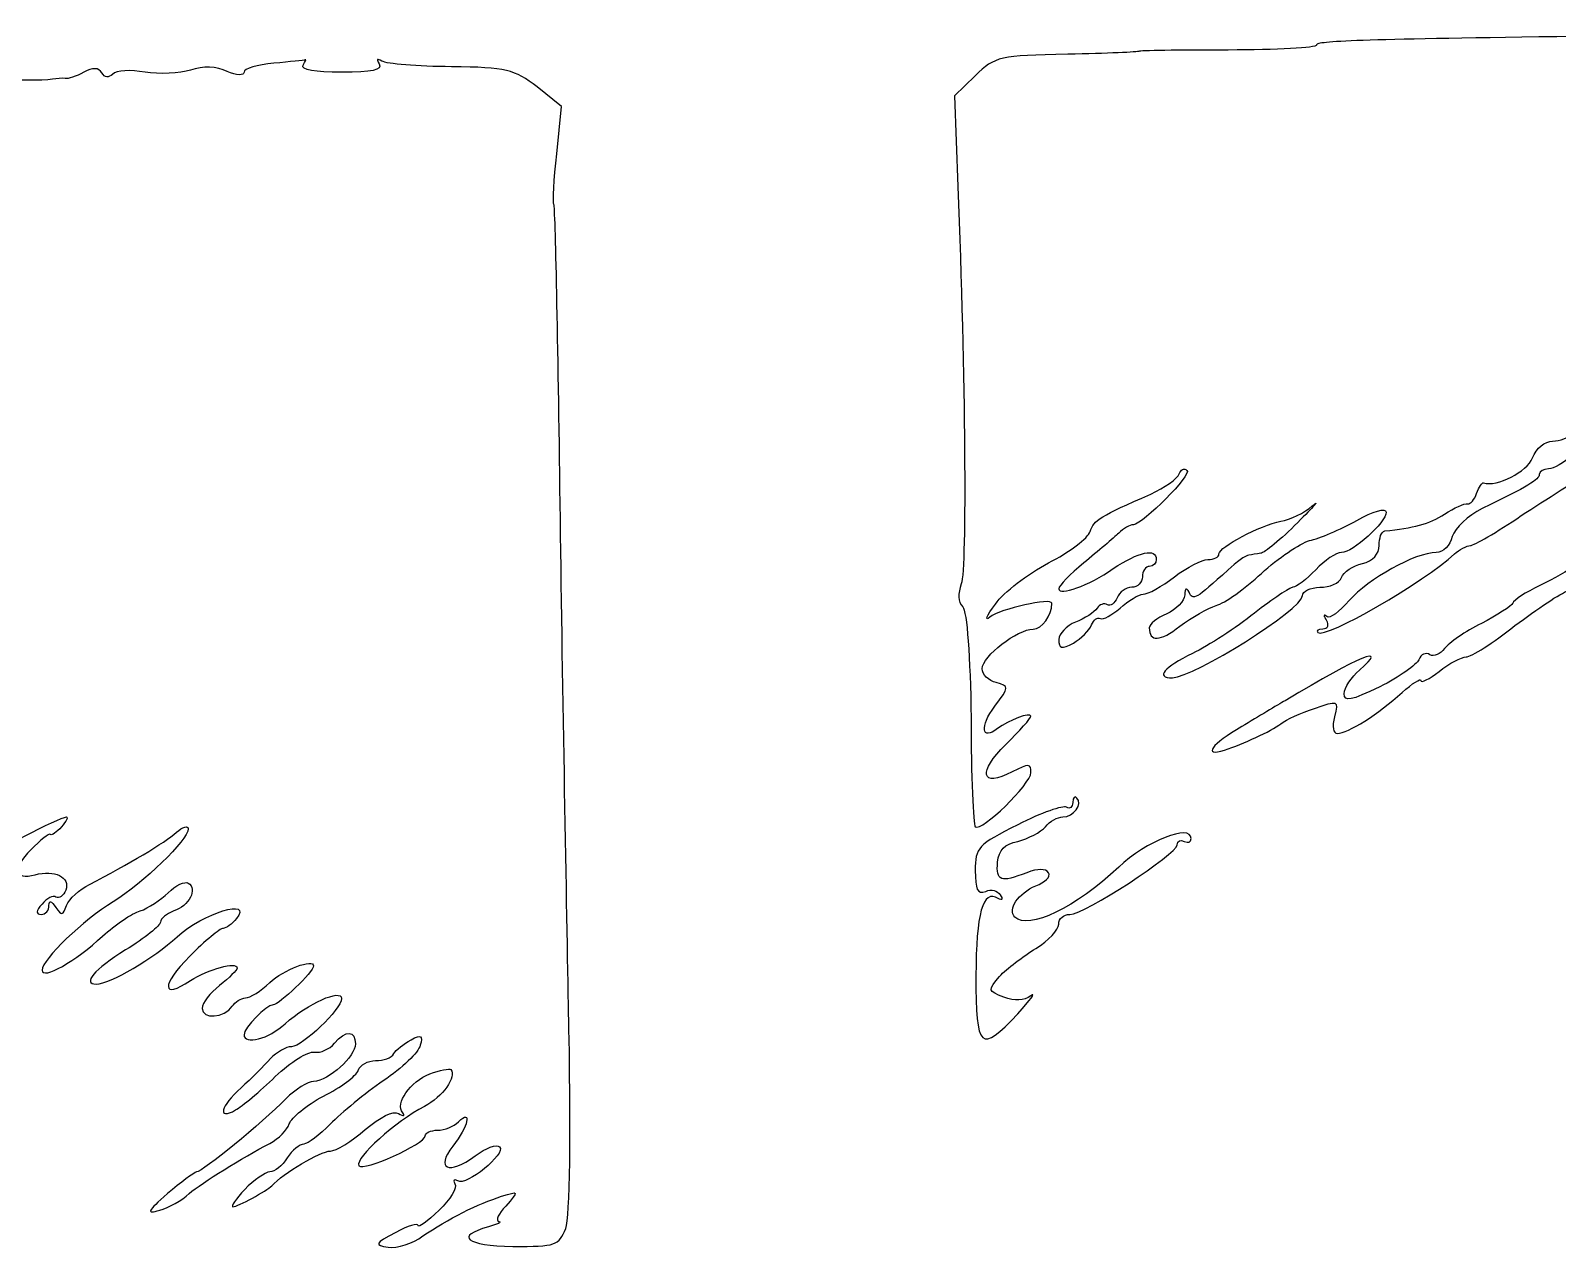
# Model space of a CAD drawing. Extents: x 0 to 69.4, y 0 to 30.3.
# Drawn here: x 39.089 to 42.895, y 19.824 to 22.862 of the extents above; entities that cross this region are included whole.
import ezdxf

# ---------------------------------------------------------------- set-up
doc = ezdxf.new("R2010")
doc.units = 0
doc.header["$MEASUREMENT"] = 0
doc.layers.get('0').update_dxf_attribs({"linetype": 'CONTINUOUS'})

msp = doc.modelspace()

# ---------------------------------------------------------------- linework, layer by layer
at = {"color": 0, "linetype": 'CONTINUOUS'}
for p, q in [((39.6956, 22.7804), (39.6956, 22.7804)), ((41.4437, 22.7492), (41.3917, 22.6988)), ((40.4125, 22.6728), (40.3518, 22.7214)), ((41.3917, 22.6988), (41.4003, 22.4732)), ((40.4004, 22.5547), (40.4125, 22.6728)), ((41.6867, 20.9368), (41.6867, 20.9368))]:
    msp.add_line(p, q, dxfattribs=at)
for points in [[(42.8932, 22.8464), (42.4054, 22.8394), (42.2943, 22.836), (42.2943, 22.8256)], [(43.1639, 22.8619), (43.1379, 22.855), (43.0164, 22.8481), (42.8932, 22.8464)], [(41.6746, 22.8029), (41.5044, 22.7994), (41.494, 22.7978), (41.4437, 22.7492)], [(41.8517, 22.8099), (41.8517, 22.8082), (41.7718, 22.8047), (41.6746, 22.8029)], [(42.0738, 22.8133), (41.9506, 22.8133), (41.8517, 22.8117), (41.8517, 22.8099)], [(42.2943, 22.8256), (42.2943, 22.8186), (42.1953, 22.8133), (42.0738, 22.8133)], [(39.2668, 22.7561), (39.2582, 22.77), (39.2443, 22.77), (39.2217, 22.7578)], [(39.3744, 22.7578), (39.3381, 22.7647), (39.3033, 22.7631), (39.2929, 22.7526)], [(39.4874, 22.7631), (39.4612, 22.7543), (39.4092, 22.7526), (39.3744, 22.7578)], [(39.5793, 22.7596), (39.5515, 22.7735), (39.5203, 22.7735), (39.4874, 22.7631)], [(39.6956, 22.7804), (39.6539, 22.7769), (39.621, 22.7665), (39.621, 22.7578)], [(39.7737, 22.789), (39.7703, 22.7874), (39.7356, 22.7839), (39.6956, 22.7804)], [(39.864, 22.7578), (39.7981, 22.7578), (39.7615, 22.7647), (39.7685, 22.7751)], [(39.7685, 22.7751), (39.7737, 22.7856), (39.7772, 22.7908), (39.7737, 22.789)], [(39.9578, 22.7786), (39.9664, 22.7631), (39.9404, 22.7578), (39.864, 22.7578)], [(39.9647, 22.7856), (39.9525, 22.7925), (39.9508, 22.7908), (39.9578, 22.7786)], [(40.1382, 22.7717), (40.0532, 22.7717), (39.9768, 22.7786), (39.9647, 22.7856)], [(40.3518, 22.7214), (40.2944, 22.7647), (40.2754, 22.77), (40.1382, 22.7717)], [(39.1436, 22.7404), (39.0915, 22.7318), (38.8832, 22.7457), (38.8779, 22.7596)], [(39.1749, 22.7422), (39.1679, 22.7439), (39.154, 22.7422), (39.1436, 22.7404)], [(39.2217, 22.7578), (39.2026, 22.7474), (39.1818, 22.7404), (39.1749, 22.7422)], [(39.2929, 22.7526), (39.2842, 22.7439), (39.2737, 22.7439), (39.2668, 22.7561)], [(39.621, 22.7578), (39.621, 22.7492), (39.6019, 22.7492), (39.5793, 22.7596)], [(40.3935, 22.4281), (40.39, 22.4332), (40.3935, 22.4904), (40.4004, 22.5547)], [(41.4003, 22.4732), (41.4194, 22.0028), (41.4229, 21.5201), (41.409, 21.4819)], [(40.409, 21.6815), (40.4039, 22.0878), (40.3969, 22.4228), (40.3935, 22.4281)], [(42.9712, 21.8535), (42.9712, 21.8292), (42.9001, 21.7701), (42.8724, 21.7683)], [(42.8828, 21.8378), (42.9018, 21.8378), (42.9226, 21.8465), (42.9279, 21.8551)], [(42.8324, 21.7961), (42.8428, 21.8204), (42.8636, 21.8378), (42.8828, 21.8378)], [(41.9524, 21.7562), (41.9558, 21.7667), (41.9644, 21.7718), (41.9714, 21.7649)], [(42.7108, 21.7336), (42.7439, 21.7232), (42.8203, 21.7614), (42.8324, 21.7961)], [(41.9714, 21.7649), (41.9853, 21.7544), (41.8621, 21.6312), (41.8378, 21.6294)], [(41.8811, 21.7058), (41.9158, 21.7215), (41.9471, 21.744), (41.9524, 21.7562)], [(42.6935, 21.7076), (42.6988, 21.7232), (42.7074, 21.7354), (42.7108, 21.7336)], [(42.8497, 21.7544), (42.8497, 21.7424), (42.8219, 21.725), (42.7074, 21.6694)], [(42.8046, 21.6521), (42.8654, 21.6919), (42.9488, 21.744), (42.9886, 21.7683)], [(42.8724, 21.7683), (42.8601, 21.7683), (42.8497, 21.7632), (42.8497, 21.7544)], [(41.7301, 21.6121), (41.7387, 21.6417), (41.7561, 21.6503), (41.8811, 21.7058)], [(42.671, 21.6815), (42.6779, 21.6799), (42.6883, 21.6919), (42.6935, 21.7076)], [(40.4299, 20.4317), (40.4247, 20.7129), (40.4143, 21.2753), (40.409, 21.6815)], [(42.2057, 21.6382), (42.2283, 21.6417), (42.2647, 21.659), (42.2839, 21.6764)], [(42.2839, 21.6764), (42.3047, 21.6937), (42.2874, 21.6746), (42.2474, 21.6347)], [(42.4679, 21.6607), (42.4679, 21.6347), (42.3846, 21.56), (42.3568, 21.56)], [(42.395, 21.6399), (42.4349, 21.6625), (42.4679, 21.6729), (42.4679, 21.6607)], [(42.6136, 21.6556), (42.6379, 21.6711), (42.6622, 21.6833), (42.671, 21.6815)], [(42.7074, 21.6694), (42.671, 21.6521), (42.6397, 21.6208), (42.6328, 21.6)], [(41.8378, 21.6294), (41.829, 21.6294), (41.8135, 21.619), (41.8012, 21.6086)], [(42.0512, 21.5565), (42.0512, 21.5739), (42.1536, 21.6278), (42.2057, 21.6382)], [(42.2474, 21.6347), (42.2057, 21.5931), (42.164, 21.5583), (42.1554, 21.5583)], [(42.2769, 21.5896), (42.3012, 21.5947), (42.3533, 21.6174), (42.395, 21.6399)], [(42.4644, 21.6139), (42.5356, 21.6208), (42.5754, 21.6312), (42.6136, 21.6556)], [(42.6779, 21.5774), (42.6865, 21.5774), (42.7439, 21.6104), (42.8046, 21.6521)], [(41.626, 21.534), (41.6781, 21.56), (41.7249, 21.5965), (41.7301, 21.6121)], [(41.8012, 21.6086), (41.7892, 21.5965), (41.7492, 21.5635), (41.7144, 21.534)], [(42.1571, 21.5079), (42.1988, 21.5461), (42.2526, 21.5826), (42.2769, 21.5896)], [(42.4506, 21.5774), (42.4506, 21.5965), (42.4557, 21.6121), (42.4644, 21.6139)], [(42.6328, 21.6), (42.6275, 21.5774), (42.6101, 21.56), (42.5928, 21.56)], [(43.0303, 21.6), (42.9643, 21.541), (42.9279, 21.5167), (42.8497, 21.4767)], [(41.7874, 21.5201), (41.8517, 21.5618), (41.895, 21.5722), (41.895, 21.5426)], [(41.895, 21.5426), (41.895, 21.534), (41.8881, 21.5253), (41.8776, 21.5253)], [(41.9401, 21.4993), (41.9714, 21.5236), (42.0096, 21.5426), (42.0235, 21.5426)], [(42.0235, 21.5426), (42.039, 21.5426), (42.0512, 21.5479), (42.0512, 21.5565)], [(42.1258, 21.5531), (42.1172, 21.5531), (42.0946, 21.5357), (42.0738, 21.5167)], [(42.1554, 21.5583), (42.145, 21.5565), (42.1328, 21.5549), (42.1258, 21.5531)], [(42.3568, 21.56), (42.3429, 21.56), (42.3151, 21.541), (42.2925, 21.5167)], [(42.2978, 21.3604), (42.3151, 21.3431), (42.565, 21.4871), (42.6379, 21.5565)], [(42.5928, 21.56), (42.5407, 21.56), (42.4228, 21.494), (42.3758, 21.4403)], [(42.4089, 21.5322), (42.4349, 21.5392), (42.4506, 21.5565), (42.4506, 21.5774)], [(42.6379, 21.5565), (42.6501, 21.5669), (42.6692, 21.5774), (42.6779, 21.5774)], [(41.494, 21.4315), (41.5149, 21.4611), (41.5739, 21.5062), (41.626, 21.534)], [(41.7144, 21.534), (41.6797, 21.5062), (41.6519, 21.4767), (41.6519, 21.4697)], [(41.6519, 21.4697), (41.6519, 21.4507), (41.7267, 21.4767), (41.7874, 21.5201)], [(41.8776, 21.5253), (41.869, 21.5253), (41.8603, 21.5132), (41.8603, 21.4993)], [(42.0738, 21.5167), (41.994, 21.4437), (41.9853, 21.4385), (41.9767, 21.4611)], [(42.0443, 21.4281), (42.0651, 21.4333), (42.1154, 21.4697), (42.1571, 21.5079)], [(42.2925, 21.5167), (42.27, 21.494), (42.2439, 21.4732), (42.2353, 21.4732)], [(42.3568, 21.4975), (42.3619, 21.5114), (42.3846, 21.5271), (42.4089, 21.5322)], [(41.409, 21.4819), (41.4003, 21.4576), (41.4003, 21.4368), (41.4125, 21.4246)], [(41.8343, 21.4732), (41.8186, 21.4732), (41.8031, 21.4611), (41.7978, 21.4472)], [(41.8603, 21.4993), (41.8603, 21.4854), (41.8482, 21.4732), (41.8343, 21.4732)], [(41.8621, 21.4558), (41.8742, 21.4558), (41.9089, 21.475), (41.9401, 21.4993)], [(41.9767, 21.4611), (41.9697, 21.4732), (41.9663, 21.4715), (41.9663, 21.4542)], [(42.2353, 21.4732), (42.2283, 21.4732), (42.1849, 21.4437), (42.1397, 21.409)], [(42.2596, 21.4524), (42.2596, 21.4628), (42.2786, 21.4732), (42.3029, 21.4732)], [(42.3029, 21.4732), (42.3272, 21.4732), (42.3515, 21.4836), (42.3568, 21.4975)], [(42.8497, 21.4767), (42.8168, 21.4611), (42.7856, 21.4419), (42.7837, 21.4333)], [(41.4801, 21.3986), (41.4663, 21.3864), (41.4715, 21.4021), (41.494, 21.4315)], [(41.6346, 21.4333), (41.6346, 21.4489), (41.5062, 21.4194), (41.4801, 21.3986)], [(41.5878, 21.369), (41.6103, 21.369), (41.6346, 21.4021), (41.6346, 21.4333)], [(41.7735, 21.4299), (41.7649, 21.435), (41.7526, 21.4299), (41.7475, 21.4211)], [(41.7978, 21.4472), (41.7908, 21.4333), (41.7804, 21.4246), (41.7735, 21.4299)], [(41.8047, 21.4211), (41.8256, 21.4403), (41.8517, 21.4558), (41.8621, 21.4558)], [(41.9663, 21.4542), (41.9644, 21.4385), (41.9454, 21.4176), (41.9211, 21.4072)], [(41.935, 21.2475), (41.9906, 21.2493), (42.2578, 21.4176), (42.2596, 21.4524)], [(41.954, 21.376), (41.9836, 21.3986), (42.0235, 21.4211), (42.0443, 21.4281)], [(42.3758, 21.4403), (42.3515, 21.4125), (42.3272, 21.3933), (42.3203, 21.4003)], [(42.7837, 21.4333), (42.7803, 21.4264), (42.7439, 21.4037), (42.7057, 21.3829)], [(42.789, 21.3778), (42.8446, 21.4194), (42.9036, 21.4593), (42.921, 21.4646)], [(41.4125, 21.4246), (41.4229, 21.4142), (41.4315, 21.2996), (41.4333, 21.1468)], [(41.7475, 21.4211), (41.7406, 21.4107), (41.7163, 21.3951), (41.6936, 21.3864)], [(41.7336, 21.3794), (41.7387, 21.3917), (41.7475, 21.4003), (41.7561, 21.3951)], [(41.7561, 21.3951), (41.7631, 21.3917), (41.7839, 21.4037), (41.8047, 21.4211)], [(41.9211, 21.4072), (41.8968, 21.3968), (41.8776, 21.3812), (41.8776, 21.3725)], [(42.1397, 21.409), (42.0946, 21.3725), (42.0251, 21.3274), (41.9853, 21.3083)], [(42.3186, 21.3917), (42.3256, 21.3778), (42.3221, 21.369), (42.3099, 21.369)], [(42.3203, 21.4003), (42.3117, 21.4072), (42.3117, 21.4021), (42.3186, 21.3917)], [(41.4611, 21.2701), (41.4611, 21.3014), (41.5496, 21.369), (41.5878, 21.369)], [(41.6936, 21.3864), (41.6711, 21.3778), (41.6519, 21.3569), (41.6519, 21.3431)], [(41.6885, 21.3343), (41.7075, 21.3447), (41.7283, 21.3656), (41.7336, 21.3794)], [(41.8776, 21.3725), (41.8776, 21.3361), (41.9038, 21.3378), (41.954, 21.376)], [(42.3099, 21.369), (42.2978, 21.369), (42.2925, 21.3656), (42.2978, 21.3604)], [(42.7057, 21.3829), (42.6657, 21.3639), (42.624, 21.3343), (42.6136, 21.3204)], [(42.6675, 21.2996), (42.6796, 21.2996), (42.7351, 21.3343), (42.789, 21.3778)], [(41.6519, 21.3431), (41.6519, 21.3204), (41.6589, 21.3187), (41.6885, 21.3343)], [(42.4019, 21.2667), (42.4765, 21.3326), (42.4036, 21.3031), (42.2161, 21.1903)], [(42.6136, 21.3204), (42.6032, 21.3065), (42.5858, 21.2996), (42.5772, 21.3049)], [(41.9853, 21.3083), (41.9142, 21.2736), (41.8915, 21.2475), (41.935, 21.2475)], [(42.5494, 21.2926), (42.5442, 21.2806), (42.5008, 21.2493), (42.4522, 21.225)], [(42.5772, 21.3049), (42.5668, 21.3118), (42.5546, 21.3065), (42.5494, 21.2926)], [(42.5997, 21.2632), (42.6258, 21.284), (42.6553, 21.2996), (42.6675, 21.2996)], [(41.4958, 21.2354), (41.4767, 21.2406), (41.4611, 21.2562), (41.4611, 21.2701)], [(42.3637, 21.2076), (42.3637, 21.2232), (42.3811, 21.2493), (42.4019, 21.2667)], [(42.5078, 21.2111), (42.5337, 21.2336), (42.5546, 21.2475), (42.5546, 21.2406)], [(42.5546, 21.2406), (42.5546, 21.2336), (42.5754, 21.244), (42.5997, 21.2632)], [(41.4924, 21.1764), (41.5288, 21.225), (41.5288, 21.2267), (41.4958, 21.2354)], [(42.3464, 21.1086), (42.3724, 21.1086), (42.4488, 21.1572), (42.5078, 21.2111)], [(42.4522, 21.225), (42.3793, 21.1903), (42.3637, 21.1868), (42.3637, 21.2076)], [(41.4993, 21.1208), (41.4593, 21.0896), (41.4542, 21.126), (41.4924, 21.1764)], [(41.5825, 21.1521), (41.5825, 21.1625), (41.5271, 21.1417), (41.4993, 21.1208)], [(42.2161, 21.1903), (42.1971, 21.1799), (42.1485, 21.1503), (42.1085, 21.126)], [(42.2057, 21.1329), (42.2179, 21.1433), (42.2561, 21.1607), (42.289, 21.1711)], [(42.289, 21.1711), (42.3481, 21.1919), (42.3499, 21.1919), (42.3394, 21.1503)], [(41.4333, 21.1468), (41.4333, 21.0028), (41.4385, 20.8812), (41.4437, 20.8761)], [(41.5201, 21.0808), (41.5547, 21.1156), (41.5825, 21.1468), (41.5825, 21.1521)], [(42.1085, 21.126), (42.0321, 21.0826), (42.0096, 21.0497), (42.0651, 21.0669)], [(42.0651, 21.0669), (42.1119, 21.0826), (42.1797, 21.1139), (42.2057, 21.1329)], [(42.3394, 21.1503), (42.3325, 21.126), (42.336, 21.1086), (42.3464, 21.1086)], [(41.5357, 21.0132), (41.4576, 20.9715), (41.4489, 21.0132), (41.5201, 21.0808)], [(41.4437, 20.8761), (41.4593, 20.8622), (41.5825, 20.9819), (41.5825, 21.0115)], [(41.5825, 21.0115), (41.5825, 21.034), (41.5774, 21.034), (41.5357, 21.0132)], [(41.6624, 20.9004), (41.6885, 20.9004), (41.7128, 20.9333), (41.6971, 20.9472)], [(41.6867, 20.9368), (41.6867, 20.9247), (41.6797, 20.9194), (41.6711, 20.9247)], [(41.6971, 20.9472), (41.6919, 20.9542), (41.6867, 20.949), (41.6867, 20.9368)], [(38.9612, 20.7875), (38.989, 20.8101), (39.161, 20.9004), (39.1783, 20.9004)], [(39.1783, 20.9004), (39.1835, 20.9004), (39.1783, 20.89), (39.1661, 20.8761)], [(41.6711, 20.9247), (41.6624, 20.9299), (41.6086, 20.9108), (41.5496, 20.8812)], [(41.619, 20.8761), (41.6294, 20.89), (41.6485, 20.9004), (41.6624, 20.9004)], [(39.1383, 20.8569), (39.1349, 20.8604), (39.114, 20.8431), (39.0897, 20.8187)], [(39.1661, 20.8761), (39.154, 20.8622), (39.1418, 20.8535), (39.1383, 20.8569)], [(39.2356, 20.7319), (39.3328, 20.7824), (39.4231, 20.8361), (39.4526, 20.8622)], [(39.4821, 20.8708), (39.4821, 20.8431), (39.3693, 20.7354), (39.2946, 20.6886)], [(39.4526, 20.8622), (39.4682, 20.8761), (39.4821, 20.8796), (39.4821, 20.8708)], [(41.5496, 20.8812), (41.4507, 20.831), (41.4437, 20.824), (41.4437, 20.7667)], [(41.5496, 20.8396), (41.5756, 20.8465), (41.6068, 20.8622), (41.619, 20.8761)], [(41.9818, 20.8465), (41.9818, 20.8847), (41.869, 20.8396), (41.8012, 20.7754)], [(41.4993, 20.7875), (41.5028, 20.8187), (41.5167, 20.8326), (41.5496, 20.8396)], [(41.6797, 20.6574), (41.7163, 20.6574), (41.9471, 20.8083), (41.9471, 20.831)], [(41.9471, 20.831), (41.9471, 20.8414), (41.9558, 20.8449), (41.9644, 20.8396)], [(41.9644, 20.8396), (41.9749, 20.8344), (41.9818, 20.8379), (41.9818, 20.8465)], [(39.0897, 20.8187), (39.0429, 20.7719), (39.0481, 20.7424), (39.1001, 20.7562)], [(41.5721, 20.7615), (41.5062, 20.7354), (41.4958, 20.7407), (41.4993, 20.7875)], [(39.1001, 20.7562), (39.1487, 20.7701), (39.1888, 20.7493), (39.1765, 20.7181)], [(41.4437, 20.7667), (41.4437, 20.7199), (41.4489, 20.7076), (41.4697, 20.7146)], [(41.8012, 20.7754), (41.6954, 20.6747), (41.5756, 20.6174), (41.5426, 20.6504)], [(41.626, 20.7615), (41.619, 20.7719), (41.5999, 20.7719), (41.5721, 20.7615)], [(41.5947, 20.7285), (41.6172, 20.7372), (41.6329, 20.7511), (41.626, 20.7615)], [(39.1522, 20.7007), (39.1453, 20.706), (39.1297, 20.6972), (39.1175, 20.6833)], [(39.1765, 20.7181), (39.1714, 20.7042), (39.1592, 20.6956), (39.1522, 20.7007)], [(39.1783, 20.6799), (39.1853, 20.6956), (39.2112, 20.7199), (39.2356, 20.7319)], [(39.3624, 20.666), (39.3814, 20.6729), (39.4144, 20.6937), (39.4318, 20.7111)], [(39.4318, 20.7111), (39.4508, 20.7303), (39.4735, 20.7407), (39.4821, 20.7354)], [(39.4821, 20.7354), (39.5064, 20.7215), (39.4839, 20.6782), (39.4457, 20.666)], [(41.501, 20.6972), (41.4628, 20.7215), (41.4454, 20.659), (41.4454, 20.5046)], [(41.4697, 20.7146), (41.4836, 20.7215), (41.4993, 20.7164), (41.5062, 20.706)], [(41.5062, 20.706), (41.5132, 20.6956), (41.5114, 20.6921), (41.501, 20.6972)], [(41.5426, 20.6504), (41.5236, 20.6694), (41.5512, 20.7111), (41.5947, 20.7285)], [(39.1175, 20.6833), (39.1019, 20.666), (39.1019, 20.6574), (39.1158, 20.6574)], [(39.1158, 20.6574), (39.1263, 20.6574), (39.1349, 20.6678), (39.1349, 20.6799)], [(39.2946, 20.6886), (39.2217, 20.6451), (39.1175, 20.5446), (39.1175, 20.5185)], [(39.1349, 20.6799), (39.1349, 20.6937), (39.1401, 20.6921), (39.1522, 20.6747)], [(39.1522, 20.6747), (39.1661, 20.6539), (39.1696, 20.6539), (39.1783, 20.6799)], [(39.4543, 20.6018), (39.5186, 20.6608), (39.6453, 20.699), (39.6019, 20.6469)], [(39.2686, 20.6035), (39.2999, 20.6312), (39.3415, 20.6608), (39.3624, 20.666)], [(39.4126, 20.6382), (39.4126, 20.6296), (39.3744, 20.5983), (39.3258, 20.5689)], [(39.4457, 20.666), (39.4283, 20.659), (39.4126, 20.6469), (39.4126, 20.6382)], [(39.6019, 20.6469), (39.5915, 20.6331), (39.5758, 20.6226), (39.5689, 20.6226)], [(41.5947, 20.5724), (41.626, 20.5914), (41.6519, 20.6192), (41.6519, 20.6331)], [(41.6519, 20.6331), (41.6519, 20.6469), (41.6642, 20.6574), (41.6797, 20.6574)], [(39.1175, 20.5185), (39.1175, 20.4925), (39.2026, 20.5411), (39.2686, 20.6035)], [(39.2529, 20.4837), (39.286, 20.4837), (39.3971, 20.5481), (39.4543, 20.6018)], [(39.5689, 20.6226), (39.5619, 20.6226), (39.5237, 20.5914), (39.4856, 20.5532)], [(39.3258, 20.5689), (39.2478, 20.5203), (39.2165, 20.4837), (39.2529, 20.4837)], [(39.4856, 20.5532), (39.4144, 20.4803), (39.4144, 20.4439), (39.4874, 20.4925)], [(41.5044, 20.5029), (41.5218, 20.5219), (41.5635, 20.5532), (41.5947, 20.5724)], [(39.4874, 20.4925), (39.5325, 20.5203), (39.6036, 20.5411), (39.6036, 20.5237)], [(39.6036, 20.5237), (39.6036, 20.5185), (39.5846, 20.4994), (39.5603, 20.4803)], [(39.6851, 20.4872), (39.7199, 20.5203), (39.7946, 20.5481), (39.7946, 20.5289)], [(39.7946, 20.5289), (39.7946, 20.515), (39.7078, 20.4317), (39.6939, 20.4317)], [(39.5603, 20.4803), (39.536, 20.4612), (39.5168, 20.4369), (39.5168, 20.4231)], [(39.6244, 20.449), (39.6367, 20.449), (39.6626, 20.4664), (39.6851, 20.4872)], [(41.4454, 20.5046), (41.4454, 20.3206), (41.4558, 20.3101), (41.5496, 20.4092)], [(41.5149, 20.4508), (41.475, 20.4664), (41.475, 20.4682), (41.5044, 20.5029)], [(39.5915, 20.4282), (39.5985, 20.4386), (39.614, 20.449), (39.6244, 20.449)], [(39.7233, 20.3849), (39.7807, 20.4351), (39.864, 20.4733), (39.864, 20.4474)], [(39.864, 20.4474), (39.864, 20.4212), (39.7668, 20.3275), (39.739, 20.3275)], [(41.5825, 20.4543), (41.5651, 20.4421), (41.5426, 20.4404), (41.5149, 20.4508)], [(41.5496, 20.4092), (41.5808, 20.4439), (41.5964, 20.4647), (41.5825, 20.4543)], [(39.5168, 20.4231), (39.5168, 20.3953), (39.5724, 20.3987), (39.5915, 20.4282)], [(39.6939, 20.4317), (39.6765, 20.4317), (39.621, 20.3744), (39.621, 20.3571)], [(40.4229, 19.8744), (40.4333, 19.904), (40.4368, 20.1019), (40.4299, 20.4317)], [(39.621, 20.3571), (39.621, 20.331), (39.6835, 20.3467), (39.7233, 20.3849)], [(39.8467, 20.3362), (39.8744, 20.3692), (39.8987, 20.3692), (39.8987, 20.3344)], [(39.739, 20.3275), (39.7268, 20.3275), (39.7025, 20.3136), (39.6869, 20.2981)], [(39.8987, 20.3344), (39.8987, 20.3032), (39.8328, 20.2425), (39.7946, 20.2407)], [(39.7963, 20.3136), (39.8119, 20.3119), (39.8344, 20.3206), (39.8467, 20.3362)], [(40.0601, 20.331), (40.0567, 20.3136), (40.015, 20.2737), (39.9682, 20.2425)], [(39.9942, 20.3101), (39.9994, 20.3189), (40.0185, 20.3344), (40.0376, 20.3449)], [(40.0376, 20.3449), (40.0636, 20.3587), (40.0671, 20.3553), (40.0601, 20.331)], [(39.6869, 20.2981), (39.6713, 20.2807), (39.6383, 20.2476), (39.614, 20.2251)], [(39.699, 20.2529), (39.7372, 20.2893), (39.7807, 20.3171), (39.7963, 20.3136)], [(39.9057, 20.2685), (39.9108, 20.2824), (39.93, 20.2928), (39.949, 20.2928)], [(39.949, 20.2928), (39.9682, 20.2928), (39.989, 20.2997), (39.9942, 20.3101)], [(39.6001, 20.1696), (39.6158, 20.1782), (39.6608, 20.2164), (39.699, 20.2529)], [(39.8189, 20.2043), (39.8622, 20.2251), (39.9004, 20.2546), (39.9057, 20.2685)], [(40.0168, 20.1626), (39.996, 20.1851), (40.0358, 20.2407), (40.0844, 20.2599)], [(40.1365, 20.2703), (40.1521, 20.2529), (40.1157, 20.2025), (40.0706, 20.1782)], [(40.0844, 20.2599), (40.1088, 20.2685), (40.1331, 20.2737), (40.1365, 20.2703)], [(39.614, 20.2251), (39.5619, 20.1782), (39.5533, 20.1435), (39.6001, 20.1696)], [(39.7946, 20.2407), (39.7807, 20.2407), (39.7494, 20.2217), (39.7251, 20.1974)], [(39.9682, 20.2425), (39.9231, 20.2112), (39.864, 20.1626), (39.8362, 20.1349)], [(39.7251, 20.1974), (39.6661, 20.1365), (39.5168, 20.0151), (39.5029, 20.0151)], [(39.7338, 20.1349), (39.739, 20.1504), (39.7772, 20.1817), (39.8189, 20.2043)], [(40.0706, 20.1782), (39.9994, 20.1418), (39.8969, 20.0499), (39.9074, 20.0307)], [(40.1556, 20.14), (40.1903, 20.1747), (40.1799, 20.1279), (40.1417, 20.0793)], [(39.6851, 20.0862), (39.7078, 20.0985), (39.7286, 20.1192), (39.7338, 20.1349)], [(39.8362, 20.1349), (39.8101, 20.1071), (39.7789, 20.0846), (39.7703, 20.0846)], [(39.9231, 20.121), (39.9612, 20.1522), (39.9925, 20.1696), (40.0064, 20.1608)], [(40.0064, 20.1608), (40.0185, 20.1539), (40.0237, 20.1539), (40.0168, 20.1626)], [(40.1036, 20.1192), (40.121, 20.1192), (40.1435, 20.1279), (40.1556, 20.14)], [(39.8362, 20.0672), (39.8501, 20.0672), (39.89, 20.0915), (39.9231, 20.121)], [(39.9074, 20.0307), (39.9178, 20.0151), (40.0724, 20.0846), (40.0724, 20.1054)], [(40.0724, 20.1054), (40.0724, 20.1124), (40.0862, 20.1192), (40.1036, 20.1192)], [(39.4839, 19.9612), (39.5186, 19.989), (39.6158, 20.0499), (39.6851, 20.0862)], [(39.6904, 19.9804), (39.7182, 20.0117), (39.8119, 20.0672), (39.8362, 20.0672)], [(39.7703, 20.0846), (39.7599, 20.0846), (39.7407, 20.0689), (39.7286, 20.0499)], [(40.1417, 20.0793), (40.0967, 20.0221), (40.1312, 20.0064), (40.1972, 20.055)], [(40.2581, 20.0776), (40.2754, 20.0603), (40.1747, 19.9786), (40.1539, 19.9925)], [(40.1972, 20.055), (40.2233, 20.0758), (40.2511, 20.0846), (40.2581, 20.0776)], [(39.7286, 20.0499), (39.7164, 20.0307), (39.6974, 20.0151), (39.6851, 20.0151)], [(39.5029, 20.0151), (39.496, 20.0133), (39.4631, 19.989), (39.43, 19.9612)], [(39.6851, 20.0151), (39.6747, 20.0151), (39.6453, 19.9943), (39.6228, 19.9717)], [(40.1469, 19.9856), (40.1539, 19.9769), (40.1347, 19.9457), (40.1071, 19.9196)], [(40.1539, 19.9925), (40.1435, 19.9978), (40.1417, 19.996), (40.1469, 19.9856)], [(39.43, 19.9612), (39.3797, 19.9161), (39.3763, 19.9092), (39.411, 19.9196)], [(39.411, 19.9196), (39.4335, 19.9265), (39.4665, 19.9439), (39.4839, 19.9612)], [(39.6228, 19.9717), (39.6001, 19.9474), (39.5881, 19.9283), (39.5932, 19.9283)], [(39.5932, 19.9283), (39.6054, 19.9283), (39.6782, 19.9682), (39.6904, 19.9804)], [(40.0671, 19.8554), (40.1278, 19.8971), (40.206, 19.9369), (40.2632, 19.9543)], [(40.2632, 19.9543), (40.3067, 19.9682), (40.3067, 19.9682), (40.2736, 19.93)], [(40.1071, 19.9196), (40.0775, 19.8918), (40.055, 19.8744), (40.055, 19.8814)], [(40.2736, 19.93), (40.2546, 19.911), (40.2476, 19.8936), (40.2562, 19.8918)], [(40.055, 19.8814), (40.055, 19.8883), (40.0289, 19.8814), (39.9994, 19.864)], [(40.2303, 19.8779), (40.1451, 19.8554), (40.1747, 19.8311), (40.291, 19.8293)], [(40.2562, 19.8918), (40.265, 19.8901), (40.2528, 19.8849), (40.2303, 19.8779)], [(40.291, 19.8293), (40.3986, 19.8293), (40.4056, 19.8311), (40.4229, 19.8744)], [(39.9994, 19.864), (39.9456, 19.8362), (39.9456, 19.8328), (39.9803, 19.8276)], [(39.9803, 19.8276), (40.0029, 19.8242), (40.0411, 19.8362), (40.0671, 19.8554)]]:
    msp.add_open_spline(points, degree=3, dxfattribs=at)

doc.saveas('drawing.dxf')
